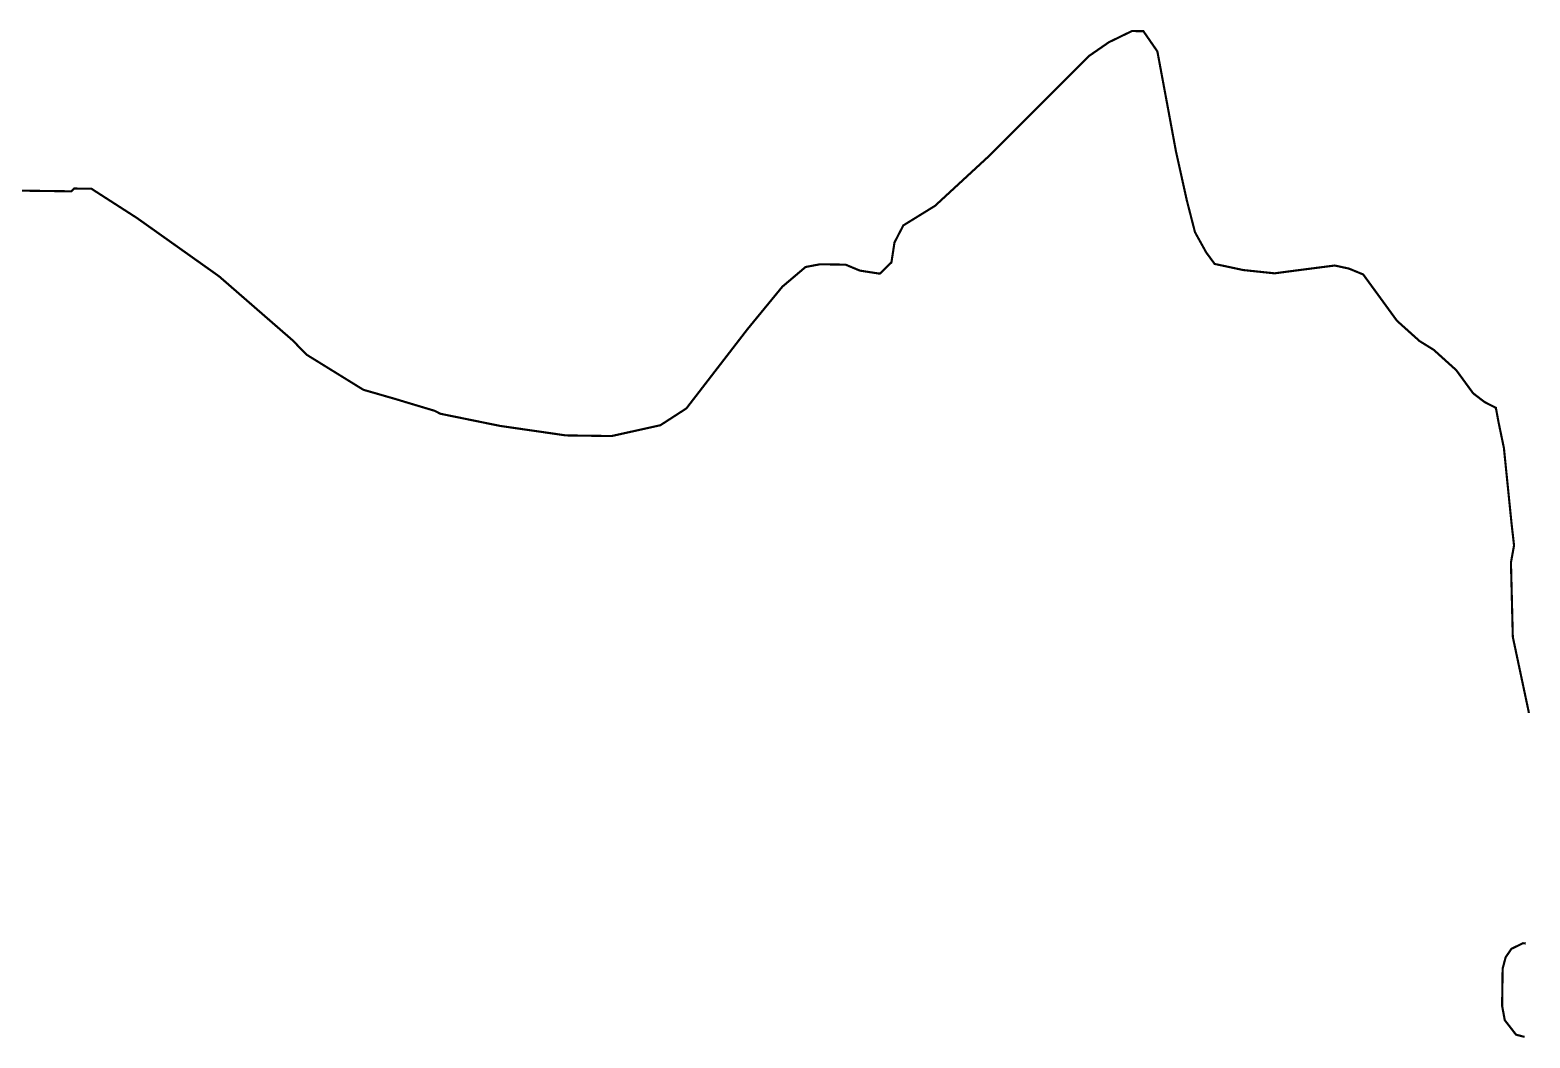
# Model space of a CAD drawing. Header units: metres. Extents: x 257673 to 289848, y 2129691 to 2228029.
# Drawn here: x 274936 to 277027, y 2161274 to 2162679 of the extents above; entities that cross this region are included whole.
import ezdxf

# ---------------------------------------------------------------- set-up
doc = ezdxf.new("R2010")
doc.units = ezdxf.units.M
doc.header["$MEASUREMENT"] = 0
doc.layers.add('HAZARDS LINE', color=1, linetype='Continuous')

msp = doc.modelspace()

# ---------------------------------------------------------------- linework, layer by layer
at = {"layer": 'HAZARDS LINE', "lineweight": 18}
msp.add_lwpolyline([(274889.9, 2162455.2, 2.98, 2.98, 0), (274993.6, 2162453.8, 2.98, 2.98, 0), (274997.6, 2162457.7, 2.98, 2.98, 0), (275021.5, 2162457.4, 2.98, 2.98, 0), (275084.8, 2162416.7, 2.98, 2.98, 0), (275199.3, 2162335.4, 2.98, 2.98, 0), (275301.7, 2162246.3, 2.98, 2.98, 0), (275321.4, 2162226.1, 2.98, 2.98, 0), (275400.5, 2162177.2, 2.98, 2.98, 0), (275444.2, 2162164.6, 2.98, 2.98, 0), (275499.8, 2162147.9, 2.98, 2.98, 0), (275507.7, 2162143.8, 2.98, 2.98, 0), (275591.2, 2162126.8, 2.98, 2.98, 0), (275682.7, 2162113.6, 2.98, 2.98, 0), (275746.5, 2162112.7, 2.98, 2.98, 0), (275814.5, 2162127.8, 2.98, 2.98, 0), (275850.7, 2162151.2, 2.98, 2.98, 0), (275935.9, 2162261.7, 2.98, 2.98, 0), (275984.5, 2162320.9, 2.98, 2.98, 0), (276016.8, 2162348.3, 2.98, 2.98, 0), (276036.8, 2162352.1, 2.98, 2.98, 0), (276072.6, 2162351.6, 2.98, 2.98, 0), (276092.5, 2162343.3, 2.98, 2.98, 0), (276120.3, 2162339, 2.98, 2.98, 0), (276136.5, 2162354.7, 2.98, 2.98, 0), (276140.8, 2162382.6, 2.98, 2.98, 0), (276153.1, 2162406.3, 2.98, 2.98, 0), (276197.3, 2162433.6, 2.98, 2.98, 0), (276274, 2162504.4, 2.98, 2.98, 0), (276411.4, 2162642.1, 2.98, 2.98, 0), (276439.6, 2162661.6, 2.98, 2.98, 0), (276471.7, 2162677.2, 2.98, 2.98, 0), (276487.7, 2162677, 2.98, 2.98, 0), (276507.2, 2162648.8, 2.98, 2.98, 0), (276522.1, 2162568.8, 2.98, 2.98, 0), (276533.2, 2162508.9, 2.98, 2.98, 0), (276548.3, 2162440.9, 2.98, 2.98, 0), (276559.6, 2162396.9, 2.98, 2.98, 0), (276575.2, 2162368.7, 2.98, 2.98, 0), (276587, 2162352.6, 2.98, 2.98, 0), (276626.7, 2162344.1, 2.98, 2.98, 0), (276670.5, 2162339.5, 2.98, 2.98, 0), (276698.5, 2162343.2, 2.98, 2.98, 0), (276754.4, 2162350.4, 2.98, 2.98, 0), (276774.2, 2162346.1, 2.98, 2.98, 0), (276794.1, 2162337.9, 2.98, 2.98, 0), (276817.6, 2162305.7, 2.98, 2.98, 0), (276841, 2162273.5, 2.98, 2.98, 0), (276872.6, 2162245.1, 2.98, 2.98, 0), (276892.3, 2162232.9, 2.98, 2.98, 0), (276923.8, 2162204.5, 2.98, 2.98, 0), (276947.3, 2162172.3, 2.98, 2.98, 0), (276963.1, 2162160.2, 2.98, 2.98, 0), (276979, 2162152, 2.98, 2.98, 0), (276982.7, 2162132, 2.98, 2.98, 0), (276990.2, 2162096, 2.98, 2.98, 0), (277000.7, 2161992.2, 2.98, 2.98, 0), (277004.3, 2161960.2, 2.98, 2.98, 0), (277000, 2161936.4, 2.98, 2.98, 0), (277002.6, 2161832.7, 2.98, 2.98, 0), (277025.1, 2161726.7, 0, 0, 0)], format="xyseb", dxfattribs=at)
at = {"layer": 'HAZARDS LINE', "lineweight": 18, "const_width": 2.99}
msp.add_lwpolyline([(277020.7, 2161405.4), (277016.8, 2161405.8), (277000.7, 2161398), (276992.6, 2161386.2), (276988.4, 2161370.3), (276987.7, 2161318.5), (276991.4, 2161298.5), (277007.1, 2161278.3), (277019, 2161275.2)], dxfattribs=at)

doc.saveas('drawing.dxf')
